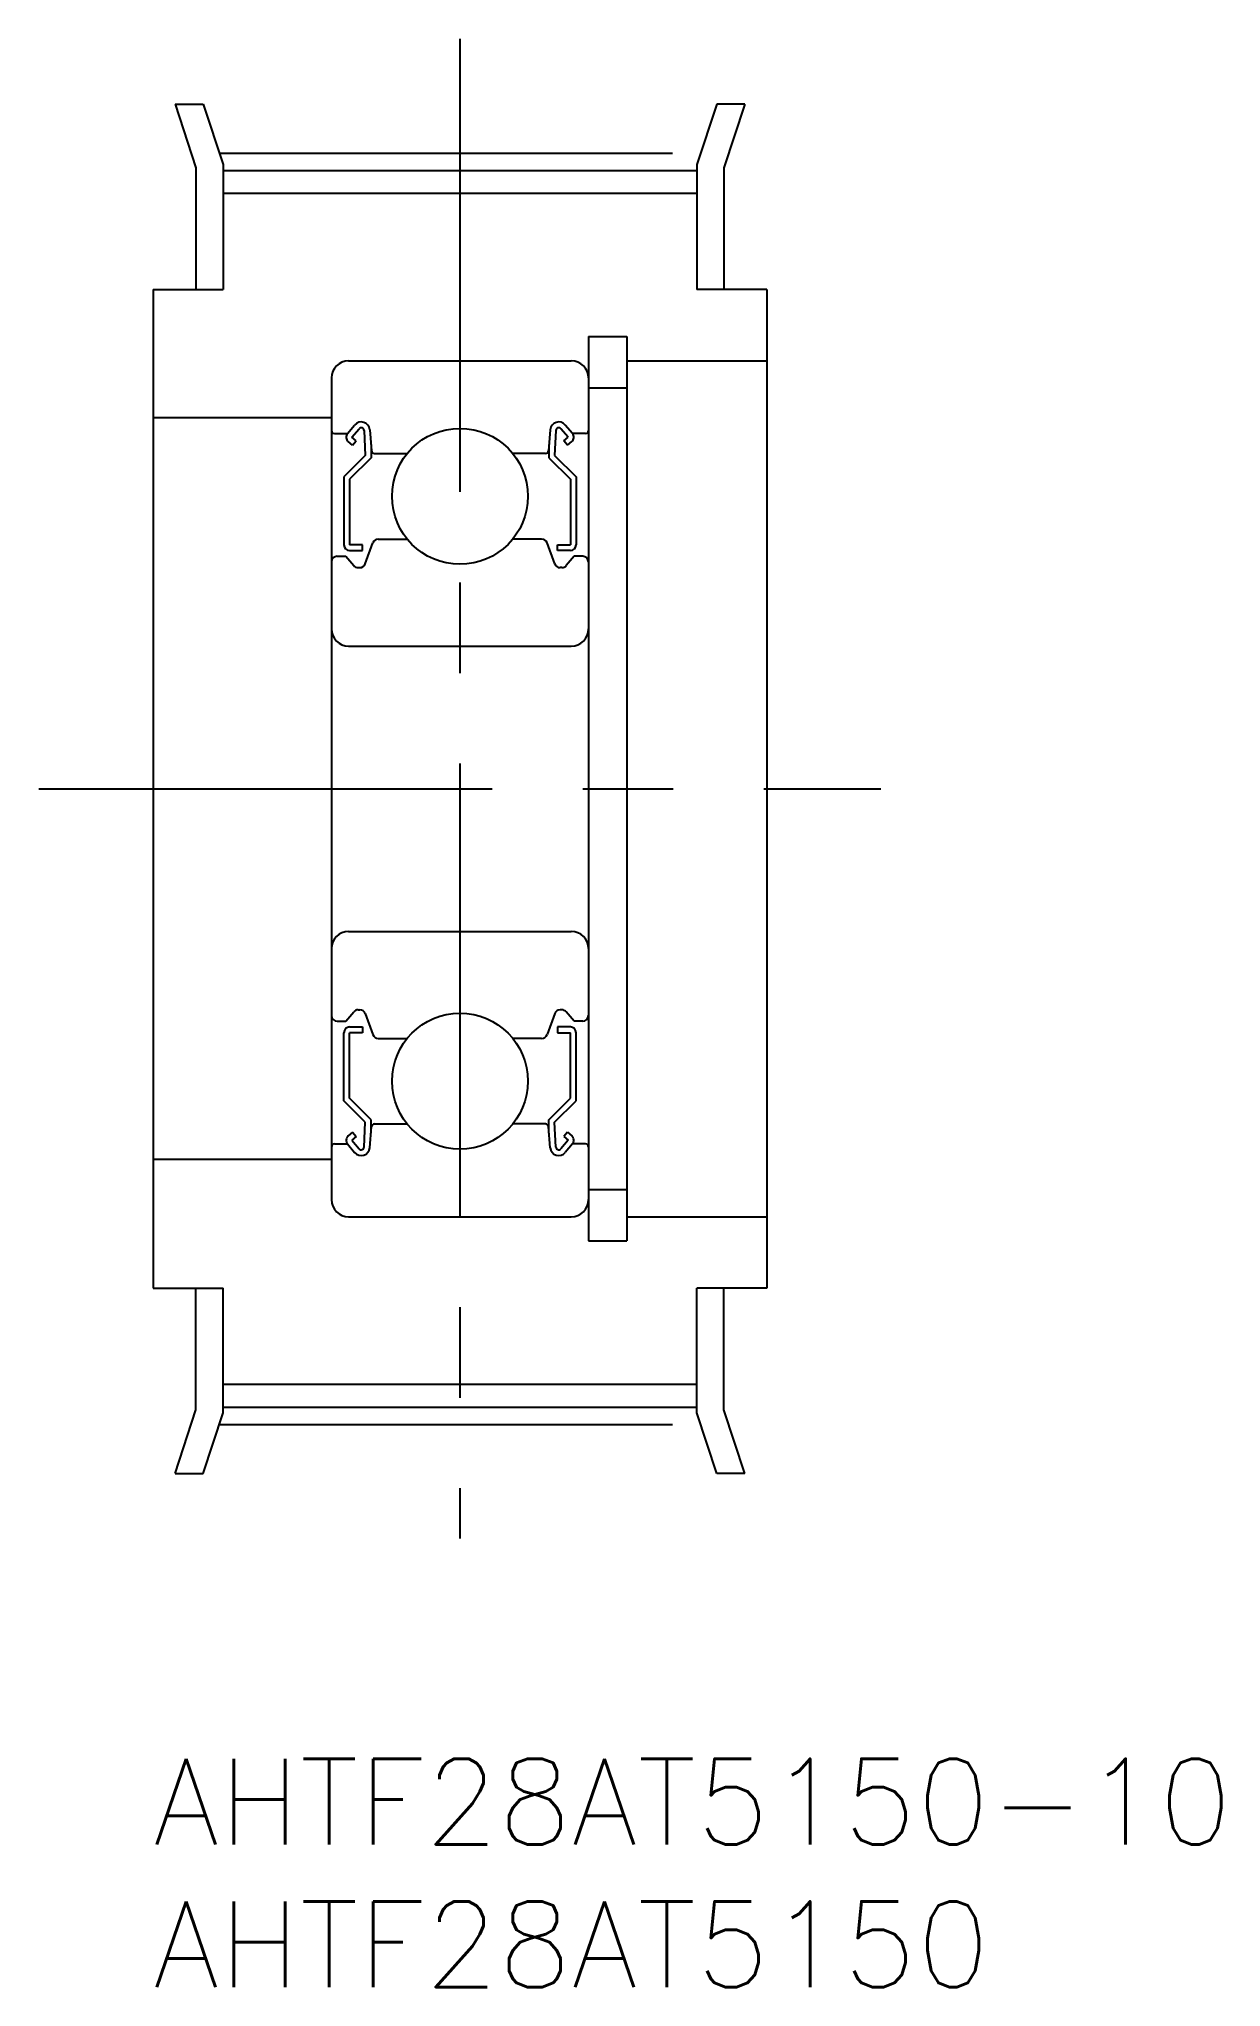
# Model space of a CAD drawing. Extents: x -4 to 37.4, y -8 to 60.3.
import ezdxf

# ---------------------------------------------------------------- set-up
doc = ezdxf.new("R2010")
doc.units = 0
doc.header["$LTSCALE"] = 0.5
doc.linetypes.add('CENTER', pattern=[50.8, 31.75, -6.35, 6.35, -6.35])
for name, color, linetype in [('MSM_CENTER', 1, 'CENTER'), ('MSM_CONTINUOUS', 7, 'CONTINUOUS'), ('MSM_PART_NUMBER', 7, 'CONTINUOUS')]:
    doc.layers.add(name, color=color, linetype=linetype)
doc.styles.get("Standard").update_dxf_attribs({"font": 'txt.shx', "height": 3, "bigfont": 'bigfont.shx'})

# ---------------------------------------------------------------- blocks, each defined once
blk = doc.blocks.new('*U1')
at = {"layer": 'MSM_PART_NUMBER'}
blk.add_text('AHTF28AT5150-10', height=3, dxfattribs=at).set_placement((0, -3))
blk = doc.blocks.new('*U2')
at = {"layer": 'MSM_PART_NUMBER'}
blk.add_text('AHTF28AT5150', height=3, dxfattribs=at).set_placement((0, -8))

msp = doc.modelspace()

# ---------------------------------------------------------------- linework, layer by layer
at = {"layer": 'MSM_CENTER'}
for p, q in [((10.75, 60.28), (10.75, 7.72)), ((2.317, 56.28), (19.183, 56.28)), ((-4, 34), (25.5, 34)), ((2.317, 11.72), (19.183, 11.72))]:
    msp.add_line(p, q, dxfattribs=at)
at = {"layer": 'MSM_CONTINUOUS'}
for p, q in [((0.767, 58), (1.5, 55.764)), ((0.767, 58), (1.752, 58)), ((1.752, 58), (2.45, 55.875)), ((19.748, 58), (19.05, 55.875)), ((20.733, 58), (19.748, 58)), ((20.733, 58), (20, 55.764)), ((1.5, 55.764), (1.5, 51.5)), ((2.45, 55.875), (2.45, 51.5)), ((2.45, 55.675), (19.05, 55.675)), ((19.05, 55.875), (19.05, 51.5)), ((20, 55.764), (20, 51.5)), ((2.45, 54.875), (19.05, 54.875)), ((0, 51.5), (2.45, 51.5)), ((0, 51.5), (0, 16.5)), ((21.5, 51.5), (19.05, 51.5)), ((21.5, 51.5), (21.5, 16.5)), ((15.25, 49.85), (15.25, 18.15)), ((15.25, 49.85), (16.6, 49.85)), ((16.6, 49.85), (16.6, 18.15)), ((6.85, 49), (14.65, 49)), ((16.6, 49), (21.5, 49)), ((6.25, 48.4), (6.25, 19.6)), ((15.25, 48.05), (16.6, 48.05)), ((6.25, 47), (0, 47)), ((6.35, 46.45), (6.81, 46.45)), ((6.81, 46.45), (7.06, 46.747)), ((6.963, 46.321), (7.213, 46.619)), ((7.39, 46.56), (7.433, 45.683)), ((7.588, 46.581), (7.653, 45.841)), ((13.912, 46.581), (13.847, 45.841)), ((14.11, 46.56), (14.067, 45.683)), ((14.537, 46.321), (14.287, 46.619)), ((14.69, 46.45), (14.44, 46.747)), ((15.15, 46.45), (14.69, 46.45)), ((6.988, 46.04), (6.835, 46.168)), ((7.116, 46.193), (6.963, 46.321)), ((6.988, 46.04), (7.116, 46.193)), ((7.633, 46.07), (7.633, 45.6)), ((7.753, 45.75), (8.901, 45.75)), ((13.747, 45.75), (12.599, 45.75)), ((13.867, 46.07), (13.867, 45.6)), ((14.384, 46.193), (14.537, 46.321)), ((14.512, 46.04), (14.384, 46.193)), ((14.512, 46.04), (14.665, 46.168)), ((7.433, 45.683), (6.683, 44.933)), ((7.633, 45.6), (6.883, 44.85)), ((13.867, 45.6), (14.617, 44.85)), ((14.067, 45.683), (14.817, 44.933)), ((6.683, 44.933), (6.683, 42.55)), ((6.883, 44.85), (6.883, 42.55)), ((14.617, 44.85), (14.617, 42.55)), ((14.817, 44.933), (14.817, 42.55)), ((7.333, 42.55), (6.883, 42.55)), ((6.883, 42.35), (7.333, 42.35)), ((7.333, 42.35), (7.333, 42.55)), ((7.432, 41.882), (7.7, 42.618)), ((7.888, 42.75), (8.901, 42.75)), ((13.612, 42.75), (12.599, 42.75)), ((14.068, 41.882), (13.8, 42.618)), ((14.167, 42.35), (14.167, 42.55)), ((14.167, 42.55), (14.617, 42.55)), ((14.617, 42.35), (14.167, 42.35)), ((6.45, 42.15), (6.75, 42.15)), ((6.75, 42.15), (7.026, 41.821)), ((7.179, 41.75), (7.244, 41.75)), ((14.321, 41.75), (14.256, 41.75)), ((14.75, 42.15), (14.474, 41.821)), ((15.05, 42.15), (14.75, 42.15)), ((6.85, 39), (14.65, 39)), ((16.6, 34), (16.6, 34)), ((6.85, 29), (14.65, 29)), ((6.75, 25.85), (7.026, 26.179)), ((7.179, 26.25), (7.244, 26.25)), ((7.432, 26.118), (7.7, 25.382)), ((14.068, 26.118), (13.8, 25.382)), ((14.321, 26.25), (14.256, 26.25)), ((14.75, 25.85), (14.474, 26.179)), ((6.45, 25.85), (6.75, 25.85)), ((6.683, 23.067), (6.683, 25.45)), ((6.883, 25.65), (7.333, 25.65)), ((7.333, 25.45), (6.883, 25.45)), ((6.883, 23.15), (6.883, 25.45)), ((7.333, 25.65), (7.333, 25.45)), ((14.617, 25.65), (14.167, 25.65)), ((14.167, 25.65), (14.167, 25.45)), ((14.167, 25.45), (14.617, 25.45)), ((14.617, 23.15), (14.617, 25.45)), ((15.05, 25.85), (14.75, 25.85)), ((14.817, 23.067), (14.817, 25.45)), ((7.888, 25.25), (8.901, 25.25)), ((13.612, 25.25), (12.599, 25.25)), ((7.433, 22.317), (6.683, 23.067)), ((7.633, 22.4), (6.883, 23.15)), ((13.867, 22.4), (14.617, 23.15)), ((14.067, 22.317), (14.817, 23.067)), ((6.988, 21.96), (6.835, 21.832)), ((6.988, 21.96), (7.116, 21.807)), ((7.39, 21.44), (7.433, 22.317)), ((7.588, 21.419), (7.653, 22.159)), ((7.633, 21.93), (7.633, 22.4)), ((7.753, 22.25), (8.901, 22.25)), ((13.747, 22.25), (12.599, 22.25)), ((13.912, 21.419), (13.847, 22.159)), ((13.867, 21.93), (13.867, 22.4)), ((14.11, 21.44), (14.067, 22.317)), ((14.512, 21.96), (14.384, 21.807)), ((14.512, 21.96), (14.665, 21.832)), ((6.35, 21.55), (6.81, 21.55)), ((6.81, 21.55), (7.06, 21.253)), ((7.116, 21.807), (6.963, 21.679)), ((6.963, 21.679), (7.213, 21.381)), ((14.537, 21.679), (14.287, 21.381)), ((14.384, 21.807), (14.537, 21.679)), ((14.69, 21.55), (14.44, 21.253)), ((15.15, 21.55), (14.69, 21.55)), ((6.25, 21), (0, 21)), ((15.25, 19.95), (16.6, 19.95)), ((6.85, 19), (14.65, 19)), ((16.6, 19), (21.5, 19)), ((15.25, 18.15), (16.6, 18.15)), ((0, 16.5), (2.45, 16.5)), ((1.5, 12.236), (1.5, 16.5)), ((2.45, 12.125), (2.45, 16.5)), ((19.05, 12.125), (19.05, 16.5)), ((21.5, 16.5), (19.05, 16.5)), ((20, 12.236), (20, 16.5)), ((2.45, 13.125), (19.05, 13.125)), ((2.45, 12.325), (19.05, 12.325)), ((0.767, 10), (1.5, 12.236)), ((1.752, 10), (2.45, 12.125)), ((19.748, 10), (19.05, 12.125)), ((20.733, 10), (20, 12.236)), ((0.767, 10), (1.752, 10)), ((20.733, 10), (19.748, 10))]:
    msp.add_line(p, q, dxfattribs=at)
for centre in [(10.75, 44.25), (10.75, 23.75)]:
    msp.add_circle(centre, 2.381, dxfattribs=at)
for centre, radius, start, end in [((6.85, 48.4), 0.6, 90, 180), ((14.65, 48.4), 0.6, 0, 90), ((6.35, 46.55), 0.1, 180, 270), ((6.963, 46.321), 0.2, 140.00293, 230.08703), ((7.289, 46.555), 0.3, 4.99676, 140.00293), ((7.29, 46.555), 0.1, 2.81982, 140.00215), ((14.211, 46.555), 0.3, 39.99707, 175.00324), ((14.21, 46.555), 0.1, 39.99785, 177.18018), ((14.537, 46.321), 0.2, 309.91297, 39.99707), ((15.15, 46.55), 0.1, 270, 0), ((7.753, 45.85), 0.1, 184.99676, 269.9995), ((13.747, 45.85), 0.1, 270.0005, 355.00324), ((6.883, 42.55), 0.2, 180, 270), ((7.888, 42.55), 0.2, 90, 159.99139), ((13.612, 42.55), 0.2, 20.00861, 90), ((14.617, 42.55), 0.2, 270, 0), ((6.45, 41.95), 0.2, 90, 180), ((7.179, 41.95), 0.2, 219.99503, 270), ((7.244, 41.95), 0.2, 270, 339.99139), ((14.256, 41.95), 0.2, 200.00861, 270), ((14.321, 41.95), 0.2, 270, 320.00497), ((15.05, 41.95), 0.2, 0, 90), ((6.85, 39.6), 0.6, 180, 270), ((14.65, 39.6), 0.6, 270, 0), ((6.85, 28.4), 0.6, 90, 180), ((14.65, 28.4), 0.6, 0, 90), ((6.45, 26.05), 0.2, 180, 270), ((7.179, 26.05), 0.2, 90, 140.00497), ((7.244, 26.05), 0.2, 20.00861, 90), ((14.256, 26.05), 0.2, 90, 159.99139), ((14.321, 26.05), 0.2, 39.99503, 90), ((15.05, 26.05), 0.2, 270, 0), ((6.883, 25.45), 0.2, 90, 180), ((7.888, 25.45), 0.2, 200.00861, 270), ((13.612, 25.45), 0.2, 270, 339.99139), ((14.617, 25.45), 0.2, 0, 90), ((7.753, 22.15), 0.1, 90.0005, 175.00324), ((13.747, 22.15), 0.1, 4.99676, 89.9995), ((6.35, 21.45), 0.1, 90, 180), ((6.963, 21.679), 0.2, 129.91297, 219.99707), ((7.289, 21.445), 0.3, 219.99707, 355.00324), ((7.29, 21.445), 0.1, 219.99785, 357.18018), ((14.211, 21.445), 0.3, 184.99676, 320.00293), ((14.21, 21.445), 0.1, 182.81982, 320.00215), ((14.537, 21.679), 0.2, 320.00293, 50.08703), ((15.15, 21.45), 0.1, 0, 90), ((6.85, 19.6), 0.6, 180, 270), ((14.65, 19.6), 0.6, 270, 0)]:
    msp.add_arc(centre, radius, start, end, dxfattribs=at)

# ---------------------------------------------------------------- block references
for name in ['*U1', '*U2']:
    msp.add_blockref(name, (0, 0), dxfattribs=at)

doc.saveas('drawing.dxf')
